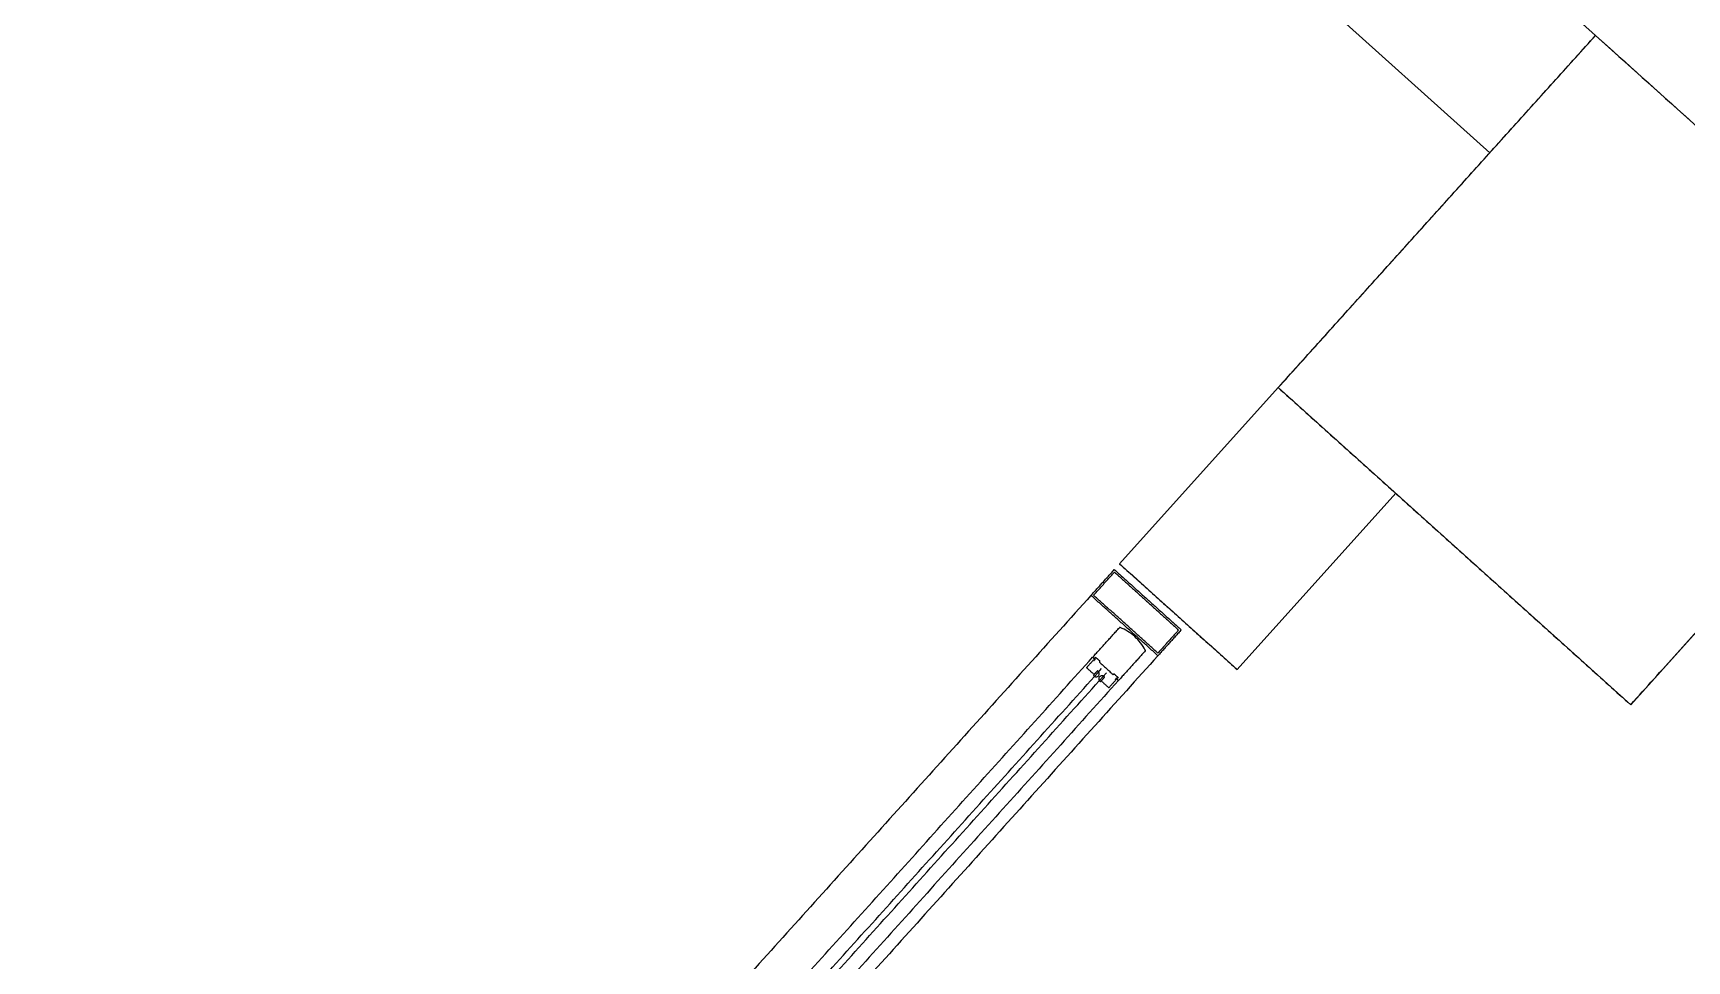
# Model space of a CAD drawing. Header units: millimetres. Extents: x -121354 to 132141, y -64344 to 350.
# Drawn here: x 81042 to 83134, y -29124 to -27950 of the extents above; entities that cross this region are included whole.
import ezdxf

# ---------------------------------------------------------------- set-up
doc = ezdxf.new("R2010")
doc.units = ezdxf.units.MM
for name, color, linetype in [('Block_102ë™_ìƒë¶€ê³¨ì¡°B2_0108', 7, 'CONTINUOUS'), ('Block_SSD_2000', 7, 'CONTINUOUS'), ('Line005', 7, 'CONTINUOUS'), ('Line006', 7, 'CONTINUOUS'), ('Line170', 7, 'CONTINUOUS'), ('Line171', 7, 'CONTINUOUS'), ('Line172', 7, 'CONTINUOUS'), ('Line447', 7, 'CONTINUOUS'), ('Line455', 7, 'CONTINUOUS'), ('Polyline067', 7, 'CONTINUOUS')]:
    doc.layers.add(name, color=color, linetype=linetype)

msp = doc.modelspace()

# ---------------------------------------------------------------- linework, layer by layer
at = {"layer": 'Block_102ë™_ìƒë¶€ê³¨ì¡°B2_0108'}
for points in [[(82617.4, -28398.6), (83018.9, -27952.7)], [(83018.9, -27952.7), (84906.5, -29652.3)], [(82617.4, -28398.6), (83063.3, -28800.1)], [(83063.3, -28800.1), (83297.5, -28540)]]:
    msp.add_open_spline(points, degree=1, dxfattribs=at)
at = {"layer": 'Block_SSD_2000'}
for points, degree in [([(82416.6, -28621.6, 0), (82565.3, -28755.4, 0)], 1), ([(82380.5, -28661.7, 0), (82410, -28629, 0)], 1), ([(82383.8, -28661.5, 0), (82410.1, -28632.2, 0)], 1), ([(82410, -28629, 0), (82494.7, -28705.3, 0)], 1), ([(82410.1, -28632.2, 0), (82491.4, -28705.4, 0)], 1), ([(82380.5, -28661.7, 0), (81101.1, -30082.6, 0)], 1), ([(82465.2, -28738, 0), (82380.5, -28661.7, 0)], 1), ([(82465.1, -28734.7, 0), (82383.8, -28661.5, 0)], 1), ([(82383.3, -28739.3, 0), (82416.4, -28702.6, 0)], 1), ([(82491.4, -28705.4, 0), (82465.1, -28734.7, 0)], 1), ([(82494.7, -28705.3, 0), (82465.2, -28738, 0)], 1), ([(82465.2, -28738, 0), (81185.9, -30158.9, 0)], 1), ([(81797.7, -29389.7, 0), (82382.6, -28740, 0)], 1), ([(82383.4, -28743.7, 0), (82375, -28753, 0)], 1), ([(82385.2, -28742.3, 0), (82382.6, -28740, 0)], 1), ([(82384, -28744, 0), (82383.7, -28743.7, 0)], 1), ([(82385.5, -28742.9, 0), (82384.5, -28744, 0)], 1), ([(82385.5, -28742.7, 0), (82386.1, -28739.8, 0)], 1), ([(82385.5, -28742.9, 0), (82385.5, -28742.8, 0), (82385.5, -28742.7, 0)], 2), ([(82386.1, -28739.8, 0), (82391.4, -28744.5, 0)], 1), ([(82391.4, -28745.2, 0), (82391.3, -28745.3, 0)], 1), ([(82391.4, -28746.4, 0), (82408.1, -28761.5, 0)], 1), ([(82449.1, -28732, 0), (82416, -28768.7, 0)], 1), ([(81813.1, -29399.5, 0), (82394, -28754.3, 0)], 1), ([(81819, -29404.9, 0), (82400, -28759.7, 0)], 1), ([(82415.3, -28769.5, 0), (81830.4, -29419.1, 0)], 1), ([(82383.7, -28761.2, 0), (82375.1, -28753.4, 0)], 1), ([(82383.8, -28762.6, 0), (82388.5, -28757.4, 0)], 1), ([(82383.9, -28763.3, 0), (82384.2, -28763.7, 0)], 1), ([(82389.2, -28757.4, 0), (82389.6, -28757.7, 0)], 1), ([(82392, -28770.7, 0), (82391.7, -28770.4, 0)], 1), ([(82392.7, -28770.7, 0), (82397.4, -28765.5, 0)], 1), ([(82394.1, -28769.2, 0), (82394.3, -28768.9, 0)], 1), ([(82394.2, -28770.6, 0), (82402.8, -28778.4, 0)], 1), ([(82397.4, -28764.7, 0), (82397, -28764.4, 0)], 1), ([(82411.6, -28769.1, 0), (82403.3, -28778.4, 0)], 1), ([(82409.1, -28761.4, 0), (82409.2, -28761.3, 0)], 1), ([(82409.9, -28761.3, 0), (82415.2, -28766, 0)], 1), ([(82412.2, -28767, 0), (82411.2, -28768.1, 0)], 1), ([(82411.2, -28768.5, 0), (82411.6, -28768.8, 0)], 1), ([(82412.3, -28766.9, 0), (82412.3, -28766.9, 0), (82412.2, -28767, 0)], 2), ([(82415.2, -28766, 0), (82412.3, -28766.9, 0)], 1), ([(82412.8, -28767.2, 0), (82415.3, -28769.5, 0)], 1)]:
    msp.add_open_spline(points, degree=degree, dxfattribs=at)
for points, knots in [([(82417.5, -28702.3, 0), (82417.3, -28702.2, 0), (82417.1, -28702.2, 0), (82416.9, -28702.3, 0), (82416.7, -28702.3, 0), (82416.5, -28702.4, 0), (82416.4, -28702.6, 0)], [3.48143, 3.48143, 3.48143, 3.48143, 4.096909, 4.096909, 4.096909, 4.712389, 4.712389, 4.712389, 4.712389]), ([(82449.2, -28730.9, 0), (82447.5, -28727.7, 0), (82445.5, -28724.7, 0), (82443.3, -28721.9, 0), (82441, -28719, 0), (82438.5, -28716.3, 0), (82435.8, -28713.9, 0), (82433.1, -28711.4, 0), (82430.1, -28709.2, 0), (82427.1, -28707.3, 0), (82424, -28705.3, 0), (82420.8, -28703.7, 0), (82417.5, -28702.3, 0)], [2.8017557, 2.8017557, 2.8017557, 2.8017557, 2.9716742, 2.9716742, 2.9716742, 3.1415927, 3.1415927, 3.1415927, 3.3115111, 3.3115111, 3.3115111, 3.4814296, 3.4814296, 3.4814296, 3.4814296]), ([(82383.3, -28739.3, 0), (82383.1, -28739.5, 0), (82383, -28739.7, 0), (82383, -28740, 0), (82383.1, -28740.3, 0), (82383.2, -28740.5, 0), (82383.4, -28740.7, 0)], [4.712389, 4.712389, 4.712389, 4.712389, 5.497787, 5.497787, 5.497787, 6.283185, 6.283185, 6.283185, 6.283185]), ([(82383.7, -28743.7, 0), (82383.7, -28743.7, 0), (82383.6, -28743.6, 0), (82383.5, -28743.6, 0), (82383.5, -28743.6, 0), (82383.4, -28743.7, 0), (82383.4, -28743.7, 0)], [3.141593, 3.141593, 3.141593, 3.141593, 3.926991, 3.926991, 3.926991, 4.712389, 4.712389, 4.712389, 4.712389]), ([(82384, -28744, 0), (82384.1, -28744, 0), (82384.2, -28744.1, 0), (82384.3, -28744.1, 0), (82384.3, -28744.1, 0), (82384.4, -28744, 0), (82384.5, -28744, 0)], [0, 0, 0, 0, 0.785398, 0.785398, 0.785398, 1.570796, 1.570796, 1.570796, 1.570796]), ([(82385.2, -28742.3, 0), (82385.2, -28742.4, 0), (82385.3, -28742.4, 0), (82385.5, -28742.4, 0), (82385.6, -28742.3, 0), (82385.6, -28742.2, 0), (82385.7, -28742.1, 0)], [0, 0, 0, 0, 1.047198, 1.047198, 1.047198, 2.094395, 2.094395, 2.094395, 2.094395]), ([(82391.3, -28745.3, 0), (82391.2, -28745.5, 0), (82391.1, -28745.7, 0), (82391.1, -28745.9, 0), (82391.1, -28746.1, 0), (82391.2, -28746.3, 0), (82391.4, -28746.4, 0)], [4.712389, 4.712389, 4.712389, 4.712389, 5.497787, 5.497787, 5.497787, 6.283185, 6.283185, 6.283185, 6.283185]), ([(82391.4, -28745.2, 0), (82391.5, -28745.1, 0), (82391.5, -28745, 0), (82391.5, -28744.9, 0), (82391.5, -28744.7, 0), (82391.5, -28744.6, 0), (82391.4, -28744.5, 0)], [1.570796, 1.570796, 1.570796, 1.570796, 2.356194, 2.356194, 2.356194, 3.141593, 3.141593, 3.141593, 3.141593]), ([(82449.1, -28732, 0), (82449.2, -28731.9, 0), (82449.3, -28731.7, 0), (82449.3, -28731.5, 0), (82449.3, -28731.3, 0), (82449.3, -28731, 0), (82449.2, -28730.9, 0)], [1.570796, 1.570796, 1.570796, 1.570796, 2.186276, 2.186276, 2.186276, 2.801756, 2.801756, 2.801756, 2.801756]), ([(82375, -28753, 0), (82375, -28753, 0), (82374.9, -28753.1, 0), (82375, -28753.2, 0), (82375, -28753.3, 0), (82375, -28753.3, 0), (82375.1, -28753.4, 0)], [4.712389, 4.712389, 4.712389, 4.712389, 5.497787, 5.497787, 5.497787, 6.283185, 6.283185, 6.283185, 6.283185]), ([(82383.7, -28761.2, 0), (82383.9, -28761.4, 0), (82384.2, -28761.5, 0), (82384.5, -28761.5, 0), (82384.7, -28761.5, 0), (82385, -28761.3, 0), (82385.2, -28761.1, 0)], [0, 0, 0, 0, 0.785398, 0.785398, 0.785398, 1.570796, 1.570796, 1.570796, 1.570796]), ([(82383.8, -28762.6, 0), (82383.7, -28762.7, 0), (82383.7, -28762.8, 0), (82383.7, -28763, 0), (82383.7, -28763.1, 0), (82383.8, -28763.3, 0), (82383.9, -28763.3, 0)], [4.712389, 4.712389, 4.712389, 4.712389, 5.497787, 5.497787, 5.497787, 6.283185, 6.283185, 6.283185, 6.283185]), ([(82384.2, -28763.7, 0), (82384.6, -28764, 0), (82385, -28764.3, 0), (82385.5, -28764.4, 0), (82386, -28764.6, 0), (82386.6, -28764.7, 0), (82387.1, -28764.7, 0), (82387.7, -28764.7, 0), (82388.2, -28764.5, 0), (82388.7, -28764.3, 0), (82389.2, -28764, 0), (82389.6, -28763.7, 0), (82389.9, -28763.4, 0), (82390.2, -28763, 0), (82390.5, -28762.6, 0), (82390.7, -28762.1, 0), (82390.8, -28761.6, 0), (82390.9, -28761, 0), (82390.9, -28760.5, 0), (82390.9, -28759.9, 0), (82390.7, -28759.4, 0), (82390.5, -28758.9, 0), (82390.3, -28758.4, 0), (82389.9, -28758, 0), (82389.6, -28757.7, 0)], [0, 0, 0, 0, 0.392699, 0.392699, 0.392699, 0.785398, 0.785398, 0.785398, 1.178097, 1.178097, 1.178097, 1.570796, 1.570796, 1.570796, 1.963495, 1.963495, 1.963495, 2.356194, 2.356194, 2.356194, 2.748894, 2.748894, 2.748894, 3.141593, 3.141593, 3.141593, 3.141593]), ([(82389.2, -28757.4, 0), (82389.1, -28757.3, 0), (82389, -28757.3, 0), (82388.8, -28757.3, 0), (82388.7, -28757.3, 0), (82388.6, -28757.3, 0), (82388.5, -28757.4, 0)], [3.141593, 3.141593, 3.141593, 3.141593, 3.926991, 3.926991, 3.926991, 4.712389, 4.712389, 4.712389, 4.712389]), ([(82397, -28764.4, 0), (82396.7, -28764.1, 0), (82396.2, -28763.8, 0), (82395.7, -28763.6, 0), (82395.2, -28763.5, 0), (82394.7, -28763.4, 0), (82394.1, -28763.4, 0), (82393.6, -28763.4, 0), (82393, -28763.6, 0), (82392.6, -28763.8, 0), (82392.1, -28764, 0), (82391.7, -28764.4, 0), (82391.4, -28764.7, 0), (82391, -28765.1, 0), (82390.8, -28765.5, 0), (82390.6, -28766, 0), (82390.4, -28766.5, 0), (82390.3, -28767, 0), (82390.3, -28767.6, 0), (82390.4, -28768.1, 0), (82390.5, -28768.7, 0), (82390.8, -28769.2, 0), (82391, -28769.6, 0), (82391.3, -28770, 0), (82391.7, -28770.4, 0)], [3.141593, 3.141593, 3.141593, 3.141593, 3.534292, 3.534292, 3.534292, 3.926991, 3.926991, 3.926991, 4.31969, 4.31969, 4.31969, 4.712389, 4.712389, 4.712389, 5.105088, 5.105088, 5.105088, 5.497787, 5.497787, 5.497787, 5.890486, 5.890486, 5.890486, 6.283185, 6.283185, 6.283185, 6.283185]), ([(82392, -28770.7, 0), (82392.1, -28770.8, 0), (82392.3, -28770.8, 0), (82392.4, -28770.8, 0), (82392.5, -28770.8, 0), (82392.7, -28770.7, 0), (82392.7, -28770.7, 0)], [0, 0, 0, 0, 0.785398, 0.785398, 0.785398, 1.570796, 1.570796, 1.570796, 1.570796]), ([(82394.1, -28769.2, 0), (82393.9, -28769.3, 0), (82393.8, -28769.6, 0), (82393.8, -28769.9, 0), (82393.8, -28770.2, 0), (82394, -28770.4, 0), (82394.2, -28770.6, 0)], [4.712389, 4.712389, 4.712389, 4.712389, 5.497787, 5.497787, 5.497787, 6.283185, 6.283185, 6.283185, 6.283185]), ([(82397.4, -28765.5, 0), (82397.5, -28765.4, 0), (82397.6, -28765.2, 0), (82397.5, -28765.1, 0), (82397.5, -28765, 0), (82397.5, -28764.8, 0), (82397.4, -28764.7, 0)], [1.570796, 1.570796, 1.570796, 1.570796, 2.356194, 2.356194, 2.356194, 3.141593, 3.141593, 3.141593, 3.141593]), ([(82408.1, -28761.5, 0), (82408.2, -28761.6, 0), (82408.4, -28761.7, 0), (82408.6, -28761.7, 0), (82408.8, -28761.6, 0), (82409, -28761.5, 0), (82409.1, -28761.4, 0)], [0, 0, 0, 0, 0.785398, 0.785398, 0.785398, 1.570796, 1.570796, 1.570796, 1.570796]), ([(82409.9, -28761.3, 0), (82409.9, -28761.2, 0), (82409.7, -28761.1, 0), (82409.6, -28761.1, 0), (82409.4, -28761.1, 0), (82409.3, -28761.2, 0), (82409.2, -28761.3, 0)], [3.141593, 3.141593, 3.141593, 3.141593, 3.926991, 3.926991, 3.926991, 4.712389, 4.712389, 4.712389, 4.712389]), ([(82411.2, -28768.1, 0), (82411.2, -28768.1, 0), (82411.1, -28768.2, 0), (82411.1, -28768.3, 0), (82411.2, -28768.4, 0), (82411.2, -28768.4, 0), (82411.2, -28768.5, 0)], [4.712389, 4.712389, 4.712389, 4.712389, 5.497787, 5.497787, 5.497787, 6.283185, 6.283185, 6.283185, 6.283185]), ([(82411.6, -28769.1, 0), (82411.6, -28769.1, 0), (82411.7, -28769, 0), (82411.7, -28769, 0), (82411.7, -28768.9, 0), (82411.6, -28768.8, 0), (82411.6, -28768.8, 0)], [1.570796, 1.570796, 1.570796, 1.570796, 2.356194, 2.356194, 2.356194, 3.141593, 3.141593, 3.141593, 3.141593]), ([(82412.9, -28766.7, 0), (82412.8, -28766.7, 0), (82412.7, -28766.8, 0), (82412.7, -28766.9, 0), (82412.7, -28767, 0), (82412.7, -28767.1, 0), (82412.8, -28767.2, 0)], [4.18879, 4.18879, 4.18879, 4.18879, 5.235988, 5.235988, 5.235988, 6.283185, 6.283185, 6.283185, 6.283185]), ([(82414.6, -28768.8, 0), (82414.8, -28769, 0), (82415, -28769.1, 0), (82415.3, -28769.1, 0), (82415.6, -28769, 0), (82415.8, -28768.9, 0), (82416, -28768.7, 0)], [0, 0, 0, 0, 0.785398, 0.785398, 0.785398, 1.570796, 1.570796, 1.570796, 1.570796]), ([(82402.8, -28778.4, 0), (82402.9, -28778.5, 0), (82403, -28778.5, 0), (82403.1, -28778.5, 0), (82403.1, -28778.5, 0), (82403.2, -28778.4, 0), (82403.3, -28778.4, 0)], [0, 0, 0, 0, 0.785398, 0.785398, 0.785398, 1.570796, 1.570796, 1.570796, 1.570796])]:
    msp.add_open_spline(points, degree=3, knots=knots, dxfattribs=at)
at = {"layer": 'Line005'}
msp.add_line((81042, -26441.9), (82885, -28101.4), dxfattribs=at)
at = {"layer": 'Line006'}
msp.add_line((83093.2, -28019.6), (81175.9, -26293.3), dxfattribs=at)
at = {"layer": 'Line170'}
msp.add_line((82565.3, -28755.4, 0), (82416.6, -28621.6, 0), dxfattribs=at)
at = {"layer": 'Line171'}
msp.add_line((82416.6, -28621.6, 0), (82617.4, -28398.6), dxfattribs=at)
at = {"layer": 'Line172'}
msp.add_line((82565.3, -28755.4, 0), (82766, -28532.4), dxfattribs=at)
at = {"layer": 'Line447'}
msp.add_line((83018.9, -27952.7), (84906.5, -29652.3), dxfattribs=at)
at = {"layer": 'Line455'}
msp.add_line((82617.4, -28398.6), (83018.9, -27952.7), dxfattribs=at)
at = {"layer": 'Polyline067'}
for p, q in [((82617.4, -28398.6), (83063.3, -28800.1)), ((83063.3, -28800.1), (83297.5, -28540))]:
    msp.add_line(p, q, dxfattribs=at)

doc.saveas('drawing.dxf')
